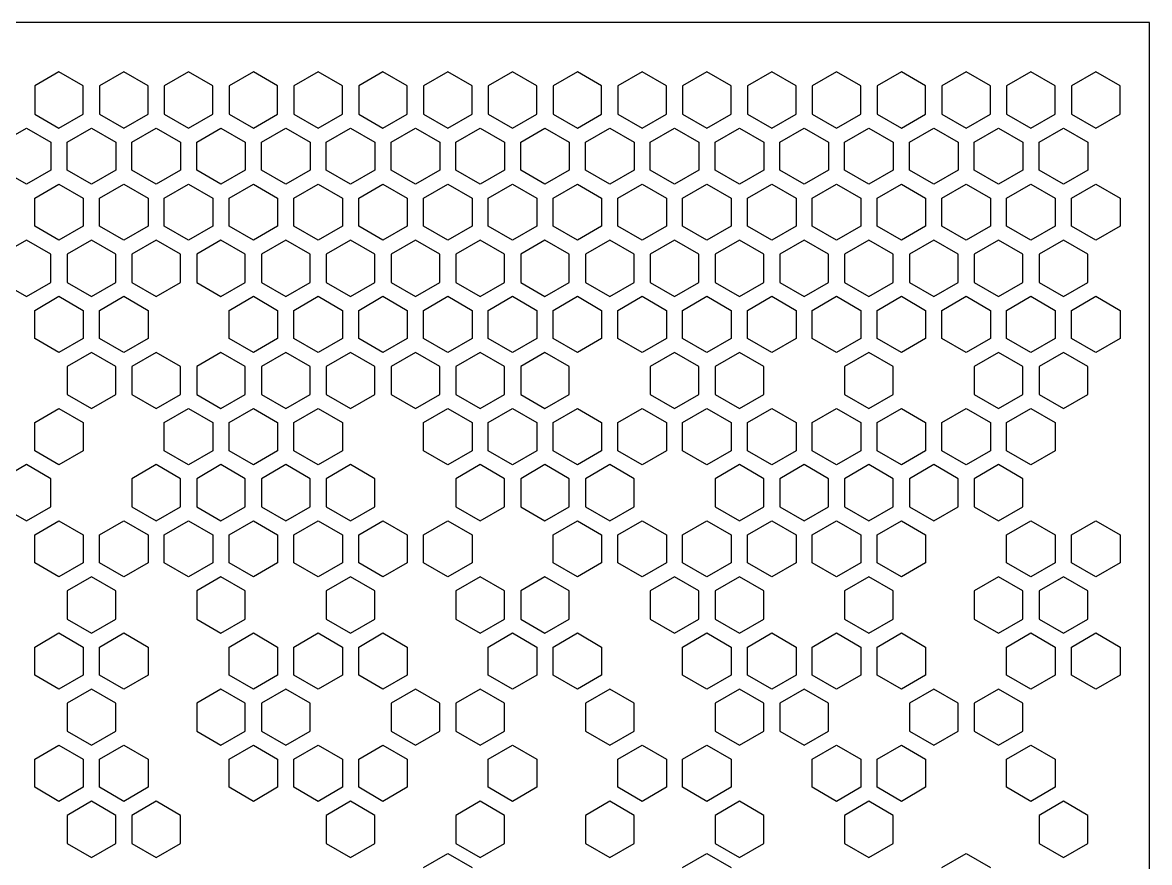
# Model space of a CAD drawing. Header units: millimetres. Extents: x 9733 to 10566, y 2888 to 3129.
# Drawn here: x 10372.2 to 10566.3, y 2984.3 to 3129 of the extents above; entities that cross this region are included whole.
import ezdxf

# ---------------------------------------------------------------- set-up
doc = ezdxf.new("R2010")
doc.units = ezdxf.units.MM
doc.layers.get('0').update_dxf_attribs({"color": 1, "true_color": 0xff0000})

msp = doc.modelspace()

# ---------------------------------------------------------------- linework, layer by layer
for p, q in [((10566.35, 3129.04), (9733.25, 3129.04)), ((10566.35, 2888.14), (10566.35, 3129.04)), ((10378.44, 3120.53), (10374.25, 3118.11)), ((10382.63, 3118.11), (10378.44, 3120.53)), ((10389.6, 3120.53), (10385.42, 3118.11)), ((10393.79, 3118.11), (10389.6, 3120.53)), ((10400.77, 3120.53), (10396.58, 3118.11)), ((10404.96, 3118.11), (10400.77, 3120.53)), ((10411.94, 3120.53), (10407.75, 3118.11)), ((10416.12, 3118.11), (10411.94, 3120.53)), ((10423.1, 3120.53), (10418.91, 3118.11)), ((10427.29, 3118.11), (10423.1, 3120.53)), ((10434.27, 3120.53), (10430.08, 3118.11)), ((10438.46, 3118.11), (10434.27, 3120.53)), ((10445.43, 3120.53), (10441.25, 3118.11)), ((10449.62, 3118.11), (10445.43, 3120.53)), ((10456.6, 3120.53), (10452.41, 3118.11)), ((10460.79, 3118.11), (10456.6, 3120.53)), ((10467.77, 3120.53), (10463.58, 3118.11)), ((10471.95, 3118.11), (10467.77, 3120.53)), ((10478.93, 3120.53), (10474.74, 3118.11)), ((10483.12, 3118.11), (10478.93, 3120.53)), ((10490.1, 3120.53), (10485.91, 3118.11)), ((10494.29, 3118.11), (10490.1, 3120.53)), ((10501.26, 3120.53), (10497.08, 3118.11)), ((10505.45, 3118.11), (10501.26, 3120.53)), ((10512.43, 3120.53), (10508.24, 3118.11)), ((10516.62, 3118.11), (10512.43, 3120.53)), ((10523.6, 3120.53), (10519.41, 3118.11)), ((10527.78, 3118.11), (10523.6, 3120.53)), ((10534.76, 3120.53), (10530.57, 3118.11)), ((10538.95, 3118.11), (10534.76, 3120.53)), ((10545.93, 3120.53), (10541.74, 3118.11)), ((10550.12, 3118.11), (10545.93, 3120.53)), ((10557.09, 3120.53), (10552.91, 3118.11)), ((10561.28, 3118.11), (10557.09, 3120.53)), ((10374.25, 3118.11), (10374.25, 3113.27)), ((10382.63, 3113.27), (10382.63, 3118.11)), ((10385.42, 3118.11), (10385.42, 3113.27)), ((10393.79, 3113.27), (10393.79, 3118.11)), ((10396.58, 3118.11), (10396.58, 3113.27)), ((10404.96, 3113.27), (10404.96, 3118.11)), ((10407.75, 3118.11), (10407.75, 3113.27)), ((10416.12, 3113.27), (10416.12, 3118.11)), ((10418.91, 3118.11), (10418.91, 3113.27)), ((10427.29, 3113.27), (10427.29, 3118.11)), ((10430.08, 3118.11), (10430.08, 3113.27)), ((10438.46, 3113.27), (10438.46, 3118.11)), ((10441.25, 3118.11), (10441.25, 3113.27)), ((10449.62, 3113.27), (10449.62, 3118.11)), ((10452.41, 3118.11), (10452.41, 3113.27)), ((10460.79, 3113.27), (10460.79, 3118.11)), ((10463.58, 3118.11), (10463.58, 3113.27)), ((10471.95, 3113.27), (10471.95, 3118.11)), ((10474.74, 3118.11), (10474.74, 3113.27)), ((10483.12, 3113.27), (10483.12, 3118.11)), ((10485.91, 3118.11), (10485.91, 3113.27)), ((10494.29, 3113.27), (10494.29, 3118.11)), ((10497.08, 3118.11), (10497.08, 3113.27)), ((10505.45, 3113.27), (10505.45, 3118.11)), ((10508.24, 3118.11), (10508.24, 3113.27)), ((10516.62, 3113.27), (10516.62, 3118.11)), ((10519.41, 3118.11), (10519.41, 3113.27)), ((10527.78, 3113.27), (10527.78, 3118.11)), ((10530.57, 3118.11), (10530.57, 3113.27)), ((10538.95, 3113.27), (10538.95, 3118.11)), ((10541.74, 3118.11), (10541.74, 3113.27)), ((10550.12, 3113.27), (10550.12, 3118.11)), ((10552.91, 3118.11), (10552.91, 3113.27)), ((10561.28, 3113.27), (10561.28, 3118.11)), ((10374.25, 3113.27), (10378.44, 3110.85)), ((10378.44, 3110.85), (10382.63, 3113.27)), ((10385.42, 3113.27), (10389.6, 3110.85)), ((10389.6, 3110.85), (10393.79, 3113.27)), ((10396.58, 3113.27), (10400.77, 3110.85)), ((10400.77, 3110.85), (10404.96, 3113.27)), ((10407.75, 3113.27), (10411.94, 3110.85)), ((10411.94, 3110.85), (10416.12, 3113.27)), ((10418.91, 3113.27), (10423.1, 3110.85)), ((10423.1, 3110.85), (10427.29, 3113.27)), ((10430.08, 3113.27), (10434.27, 3110.85)), ((10434.27, 3110.85), (10438.46, 3113.27)), ((10441.25, 3113.27), (10445.43, 3110.85)), ((10445.43, 3110.85), (10449.62, 3113.27)), ((10452.41, 3113.27), (10456.6, 3110.85)), ((10456.6, 3110.85), (10460.79, 3113.27)), ((10463.58, 3113.27), (10467.77, 3110.85)), ((10467.77, 3110.85), (10471.95, 3113.27)), ((10474.74, 3113.27), (10478.93, 3110.85)), ((10478.93, 3110.85), (10483.12, 3113.27)), ((10485.91, 3113.27), (10490.1, 3110.85)), ((10490.1, 3110.85), (10494.29, 3113.27)), ((10497.08, 3113.27), (10501.26, 3110.85)), ((10501.26, 3110.85), (10505.45, 3113.27)), ((10508.24, 3113.27), (10512.43, 3110.85)), ((10512.43, 3110.85), (10516.62, 3113.27)), ((10519.41, 3113.27), (10523.6, 3110.85)), ((10523.6, 3110.85), (10527.78, 3113.27)), ((10530.57, 3113.27), (10534.76, 3110.85)), ((10534.76, 3110.85), (10538.95, 3113.27)), ((10541.74, 3113.27), (10545.93, 3110.85)), ((10545.93, 3110.85), (10550.12, 3113.27)), ((10552.91, 3113.27), (10557.09, 3110.85)), ((10557.09, 3110.85), (10561.28, 3113.27)), ((10368.67, 3108.44), (10372.86, 3110.86)), ((10372.86, 3110.86), (10377.04, 3108.44)), ((10379.83, 3108.44), (10384.02, 3110.86)), ((10384.02, 3110.86), (10388.21, 3108.44)), ((10391, 3108.44), (10395.19, 3110.86)), ((10395.19, 3110.86), (10399.38, 3108.44)), ((10402.17, 3108.44), (10406.35, 3110.86)), ((10406.35, 3110.86), (10410.54, 3108.44)), ((10413.33, 3108.44), (10417.52, 3110.86)), ((10417.52, 3110.86), (10421.71, 3108.44)), ((10424.5, 3108.44), (10428.69, 3110.86)), ((10428.69, 3110.86), (10432.87, 3108.44)), ((10435.66, 3108.44), (10439.85, 3110.86)), ((10439.85, 3110.86), (10444.04, 3108.44)), ((10446.83, 3108.44), (10451.02, 3110.86)), ((10451.02, 3110.86), (10455.21, 3108.44)), ((10458, 3108.44), (10462.18, 3110.86)), ((10462.18, 3110.86), (10466.37, 3108.44)), ((10469.16, 3108.44), (10473.35, 3110.86)), ((10473.35, 3110.86), (10477.54, 3108.44)), ((10480.33, 3108.44), (10484.51, 3110.86)), ((10484.51, 3110.86), (10488.7, 3108.44)), ((10491.49, 3108.44), (10495.68, 3110.86)), ((10495.68, 3110.86), (10499.87, 3108.44)), ((10502.66, 3108.44), (10506.85, 3110.86)), ((10506.85, 3110.86), (10511.03, 3108.44)), ((10513.82, 3108.44), (10518.01, 3110.86)), ((10518.01, 3110.86), (10522.2, 3108.44)), ((10524.99, 3108.44), (10529.18, 3110.86)), ((10529.18, 3110.86), (10533.37, 3108.44)), ((10536.16, 3108.44), (10540.34, 3110.86)), ((10540.34, 3110.86), (10544.53, 3108.44)), ((10547.32, 3108.44), (10551.51, 3110.86)), ((10551.51, 3110.86), (10555.7, 3108.44)), ((10377.04, 3108.44), (10377.04, 3103.6)), ((10379.83, 3103.6), (10379.83, 3108.44)), ((10388.21, 3108.44), (10388.21, 3103.6)), ((10391, 3103.6), (10391, 3108.44)), ((10399.38, 3108.44), (10399.38, 3103.6)), ((10402.17, 3103.6), (10402.17, 3108.44)), ((10410.54, 3108.44), (10410.54, 3103.6)), ((10413.33, 3103.6), (10413.33, 3108.44)), ((10421.71, 3108.44), (10421.71, 3103.6)), ((10424.5, 3103.6), (10424.5, 3108.44)), ((10432.87, 3108.44), (10432.87, 3103.6)), ((10435.66, 3103.6), (10435.66, 3108.44)), ((10444.04, 3108.44), (10444.04, 3103.6)), ((10446.83, 3103.6), (10446.83, 3108.44)), ((10455.21, 3108.44), (10455.21, 3103.6)), ((10458, 3103.6), (10458, 3108.44)), ((10466.37, 3108.44), (10466.37, 3103.6)), ((10469.16, 3103.6), (10469.16, 3108.44)), ((10477.54, 3108.44), (10477.54, 3103.6)), ((10480.33, 3103.6), (10480.33, 3108.44)), ((10488.7, 3108.44), (10488.7, 3103.6)), ((10491.49, 3103.6), (10491.49, 3108.44)), ((10499.87, 3108.44), (10499.87, 3103.6)), ((10502.66, 3103.6), (10502.66, 3108.44)), ((10511.03, 3108.44), (10511.03, 3103.6)), ((10513.82, 3103.6), (10513.82, 3108.44)), ((10522.2, 3108.44), (10522.2, 3103.6)), ((10524.99, 3103.6), (10524.99, 3108.44)), ((10533.37, 3108.44), (10533.37, 3103.6)), ((10536.16, 3103.6), (10536.16, 3108.44)), ((10544.53, 3108.44), (10544.53, 3103.6)), ((10547.32, 3103.6), (10547.32, 3108.44)), ((10555.7, 3108.44), (10555.7, 3103.6)), ((10372.86, 3101.18), (10368.67, 3103.6)), ((10377.04, 3103.6), (10372.86, 3101.18)), ((10384.02, 3101.18), (10379.83, 3103.6)), ((10388.21, 3103.6), (10384.02, 3101.18)), ((10395.19, 3101.18), (10391, 3103.6)), ((10399.38, 3103.6), (10395.19, 3101.18)), ((10406.35, 3101.18), (10402.17, 3103.6)), ((10410.54, 3103.6), (10406.35, 3101.18)), ((10417.52, 3101.18), (10413.33, 3103.6)), ((10421.71, 3103.6), (10417.52, 3101.18)), ((10428.69, 3101.18), (10424.5, 3103.6)), ((10432.87, 3103.6), (10428.69, 3101.18)), ((10439.85, 3101.18), (10435.66, 3103.6)), ((10444.04, 3103.6), (10439.85, 3101.18)), ((10451.02, 3101.18), (10446.83, 3103.6)), ((10455.21, 3103.6), (10451.02, 3101.18)), ((10462.18, 3101.18), (10458, 3103.6)), ((10466.37, 3103.6), (10462.18, 3101.18)), ((10473.35, 3101.18), (10469.16, 3103.6)), ((10477.54, 3103.6), (10473.35, 3101.18)), ((10484.51, 3101.18), (10480.33, 3103.6)), ((10488.7, 3103.6), (10484.51, 3101.18)), ((10495.68, 3101.18), (10491.49, 3103.6)), ((10499.87, 3103.6), (10495.68, 3101.18)), ((10506.85, 3101.18), (10502.66, 3103.6)), ((10511.03, 3103.6), (10506.85, 3101.18)), ((10518.01, 3101.18), (10513.82, 3103.6)), ((10522.2, 3103.6), (10518.01, 3101.18)), ((10529.18, 3101.18), (10524.99, 3103.6)), ((10533.37, 3103.6), (10529.18, 3101.18)), ((10540.34, 3101.18), (10536.16, 3103.6)), ((10544.53, 3103.6), (10540.34, 3101.18)), ((10551.51, 3101.18), (10547.32, 3103.6)), ((10555.7, 3103.6), (10551.51, 3101.18)), ((10374.25, 3098.77), (10378.44, 3101.19)), ((10378.44, 3101.19), (10382.63, 3098.77)), ((10385.42, 3098.77), (10389.6, 3101.19)), ((10389.6, 3101.19), (10393.79, 3098.77)), ((10396.58, 3098.77), (10400.77, 3101.19)), ((10400.77, 3101.19), (10404.96, 3098.77)), ((10407.75, 3098.77), (10411.94, 3101.19)), ((10411.94, 3101.19), (10416.12, 3098.77)), ((10418.91, 3098.77), (10423.1, 3101.19)), ((10423.1, 3101.19), (10427.29, 3098.77)), ((10430.08, 3098.77), (10434.27, 3101.19)), ((10434.27, 3101.19), (10438.46, 3098.77)), ((10441.25, 3098.77), (10445.43, 3101.19)), ((10445.43, 3101.19), (10449.62, 3098.77)), ((10452.41, 3098.77), (10456.6, 3101.19)), ((10456.6, 3101.19), (10460.79, 3098.77)), ((10463.58, 3098.77), (10467.77, 3101.19)), ((10467.77, 3101.19), (10471.95, 3098.77)), ((10474.74, 3098.77), (10478.93, 3101.19)), ((10478.93, 3101.19), (10483.12, 3098.77)), ((10485.91, 3098.77), (10490.1, 3101.19)), ((10490.1, 3101.19), (10494.29, 3098.77)), ((10497.08, 3098.77), (10501.26, 3101.19)), ((10501.26, 3101.19), (10505.45, 3098.77)), ((10508.24, 3098.77), (10512.43, 3101.19)), ((10512.43, 3101.19), (10516.62, 3098.77)), ((10519.41, 3098.77), (10523.6, 3101.19)), ((10523.6, 3101.19), (10527.78, 3098.77)), ((10530.57, 3098.77), (10534.76, 3101.19)), ((10534.76, 3101.19), (10538.95, 3098.77)), ((10541.74, 3098.77), (10545.93, 3101.19)), ((10545.93, 3101.19), (10550.12, 3098.77)), ((10552.91, 3098.77), (10557.09, 3101.19)), ((10557.09, 3101.19), (10561.28, 3098.77)), ((10374.25, 3093.93), (10374.25, 3098.77)), ((10382.63, 3098.77), (10382.63, 3093.93)), ((10385.42, 3093.93), (10385.42, 3098.77)), ((10393.79, 3098.77), (10393.79, 3093.93)), ((10396.58, 3093.93), (10396.58, 3098.77)), ((10404.96, 3098.77), (10404.96, 3093.93)), ((10407.75, 3093.93), (10407.75, 3098.77)), ((10416.12, 3098.77), (10416.12, 3093.93)), ((10418.91, 3093.93), (10418.91, 3098.77)), ((10427.29, 3098.77), (10427.29, 3093.93)), ((10430.08, 3093.93), (10430.08, 3098.77)), ((10438.46, 3098.77), (10438.46, 3093.93)), ((10441.25, 3093.93), (10441.25, 3098.77)), ((10449.62, 3098.77), (10449.62, 3093.93)), ((10452.41, 3093.93), (10452.41, 3098.77)), ((10460.79, 3098.77), (10460.79, 3093.93)), ((10463.58, 3093.93), (10463.58, 3098.77)), ((10471.95, 3098.77), (10471.95, 3093.93)), ((10474.74, 3093.93), (10474.74, 3098.77)), ((10483.12, 3098.77), (10483.12, 3093.93)), ((10485.91, 3093.93), (10485.91, 3098.77)), ((10494.29, 3098.77), (10494.29, 3093.93)), ((10497.08, 3093.93), (10497.08, 3098.77)), ((10505.45, 3098.77), (10505.45, 3093.93)), ((10508.24, 3093.93), (10508.24, 3098.77)), ((10516.62, 3098.77), (10516.62, 3093.93)), ((10519.41, 3093.93), (10519.41, 3098.77)), ((10527.78, 3098.77), (10527.78, 3093.93)), ((10530.57, 3093.93), (10530.57, 3098.77)), ((10538.95, 3098.77), (10538.95, 3093.93)), ((10541.74, 3093.93), (10541.74, 3098.77)), ((10550.12, 3098.77), (10550.12, 3093.93)), ((10552.91, 3093.93), (10552.91, 3098.77)), ((10561.28, 3098.77), (10561.28, 3093.93)), ((10378.44, 3091.51), (10374.25, 3093.93)), ((10382.63, 3093.93), (10378.44, 3091.51)), ((10389.6, 3091.51), (10385.42, 3093.93)), ((10393.79, 3093.93), (10389.6, 3091.51)), ((10400.77, 3091.51), (10396.58, 3093.93)), ((10404.96, 3093.93), (10400.77, 3091.51)), ((10411.94, 3091.51), (10407.75, 3093.93)), ((10416.12, 3093.93), (10411.94, 3091.51)), ((10423.1, 3091.51), (10418.91, 3093.93)), ((10427.29, 3093.93), (10423.1, 3091.51)), ((10434.27, 3091.51), (10430.08, 3093.93)), ((10438.46, 3093.93), (10434.27, 3091.51)), ((10445.43, 3091.51), (10441.25, 3093.93)), ((10449.62, 3093.93), (10445.43, 3091.51)), ((10456.6, 3091.51), (10452.41, 3093.93)), ((10460.79, 3093.93), (10456.6, 3091.51)), ((10467.77, 3091.51), (10463.58, 3093.93)), ((10471.95, 3093.93), (10467.77, 3091.51)), ((10478.93, 3091.51), (10474.74, 3093.93)), ((10483.12, 3093.93), (10478.93, 3091.51)), ((10490.1, 3091.51), (10485.91, 3093.93)), ((10494.29, 3093.93), (10490.1, 3091.51)), ((10501.26, 3091.51), (10497.08, 3093.93)), ((10505.45, 3093.93), (10501.26, 3091.51)), ((10512.43, 3091.51), (10508.24, 3093.93)), ((10516.62, 3093.93), (10512.43, 3091.51)), ((10523.6, 3091.51), (10519.41, 3093.93)), ((10527.78, 3093.93), (10523.6, 3091.51)), ((10534.76, 3091.51), (10530.57, 3093.93)), ((10538.95, 3093.93), (10534.76, 3091.51)), ((10545.93, 3091.51), (10541.74, 3093.93)), ((10550.12, 3093.93), (10545.93, 3091.51)), ((10557.09, 3091.51), (10552.91, 3093.93)), ((10561.28, 3093.93), (10557.09, 3091.51)), ((10372.86, 3091.52), (10368.67, 3089.1)), ((10377.04, 3089.1), (10372.86, 3091.52)), ((10384.02, 3091.52), (10379.83, 3089.1)), ((10388.21, 3089.1), (10384.02, 3091.52)), ((10395.19, 3091.52), (10391, 3089.1)), ((10399.38, 3089.1), (10395.19, 3091.52)), ((10406.35, 3091.52), (10402.17, 3089.1)), ((10410.54, 3089.1), (10406.35, 3091.52)), ((10417.52, 3091.52), (10413.33, 3089.1)), ((10421.71, 3089.1), (10417.52, 3091.52)), ((10428.69, 3091.52), (10424.5, 3089.1)), ((10432.87, 3089.1), (10428.69, 3091.52)), ((10439.85, 3091.52), (10435.66, 3089.1)), ((10444.04, 3089.1), (10439.85, 3091.52)), ((10451.02, 3091.52), (10446.83, 3089.1)), ((10455.21, 3089.1), (10451.02, 3091.52)), ((10462.18, 3091.52), (10458, 3089.1)), ((10466.37, 3089.1), (10462.18, 3091.52)), ((10473.35, 3091.52), (10469.16, 3089.1)), ((10477.54, 3089.1), (10473.35, 3091.52)), ((10484.51, 3091.52), (10480.33, 3089.1)), ((10488.7, 3089.1), (10484.51, 3091.52)), ((10495.68, 3091.52), (10491.49, 3089.1)), ((10499.87, 3089.1), (10495.68, 3091.52)), ((10506.85, 3091.52), (10502.66, 3089.1)), ((10511.03, 3089.1), (10506.85, 3091.52)), ((10518.01, 3091.52), (10513.82, 3089.1)), ((10522.2, 3089.1), (10518.01, 3091.52)), ((10529.18, 3091.52), (10524.99, 3089.1)), ((10533.37, 3089.1), (10529.18, 3091.52)), ((10540.34, 3091.52), (10536.16, 3089.1)), ((10544.53, 3089.1), (10540.34, 3091.52)), ((10551.51, 3091.52), (10547.32, 3089.1)), ((10555.7, 3089.1), (10551.51, 3091.52)), ((10377.04, 3084.26), (10377.04, 3089.1)), ((10379.83, 3089.1), (10379.83, 3084.26)), ((10388.21, 3084.26), (10388.21, 3089.1)), ((10391, 3089.1), (10391, 3084.26)), ((10399.38, 3084.26), (10399.38, 3089.1)), ((10402.17, 3089.1), (10402.17, 3084.26)), ((10410.54, 3084.26), (10410.54, 3089.1)), ((10413.33, 3089.1), (10413.33, 3084.26)), ((10421.71, 3084.26), (10421.71, 3089.1)), ((10424.5, 3089.1), (10424.5, 3084.26)), ((10432.87, 3084.26), (10432.87, 3089.1)), ((10435.66, 3089.1), (10435.66, 3084.26)), ((10444.04, 3084.26), (10444.04, 3089.1)), ((10446.83, 3089.1), (10446.83, 3084.26)), ((10455.21, 3084.26), (10455.21, 3089.1)), ((10458, 3089.1), (10458, 3084.26)), ((10466.37, 3084.26), (10466.37, 3089.1)), ((10469.16, 3089.1), (10469.16, 3084.26)), ((10477.54, 3084.26), (10477.54, 3089.1)), ((10480.33, 3089.1), (10480.33, 3084.26)), ((10488.7, 3084.26), (10488.7, 3089.1)), ((10491.49, 3089.1), (10491.49, 3084.26)), ((10499.87, 3084.26), (10499.87, 3089.1)), ((10502.66, 3089.1), (10502.66, 3084.26)), ((10511.03, 3084.26), (10511.03, 3089.1)), ((10513.82, 3089.1), (10513.82, 3084.26)), ((10522.2, 3084.26), (10522.2, 3089.1)), ((10524.99, 3089.1), (10524.99, 3084.26)), ((10533.37, 3084.26), (10533.37, 3089.1)), ((10536.16, 3089.1), (10536.16, 3084.26)), ((10544.53, 3084.26), (10544.53, 3089.1)), ((10547.32, 3089.1), (10547.32, 3084.26)), ((10555.7, 3084.26), (10555.7, 3089.1)), ((10368.67, 3084.26), (10372.86, 3081.84)), ((10372.86, 3081.84), (10377.04, 3084.26)), ((10379.83, 3084.26), (10384.02, 3081.84)), ((10384.02, 3081.84), (10388.21, 3084.26)), ((10391, 3084.26), (10395.19, 3081.84)), ((10395.19, 3081.84), (10399.38, 3084.26)), ((10402.17, 3084.26), (10406.35, 3081.84)), ((10406.35, 3081.84), (10410.54, 3084.26)), ((10413.33, 3084.26), (10417.52, 3081.84)), ((10417.52, 3081.84), (10421.71, 3084.26)), ((10424.5, 3084.26), (10428.69, 3081.84)), ((10428.69, 3081.84), (10432.87, 3084.26)), ((10435.66, 3084.26), (10439.85, 3081.84)), ((10439.85, 3081.84), (10444.04, 3084.26)), ((10446.83, 3084.26), (10451.02, 3081.84)), ((10451.02, 3081.84), (10455.21, 3084.26)), ((10458, 3084.26), (10462.18, 3081.84)), ((10462.18, 3081.84), (10466.37, 3084.26)), ((10469.16, 3084.26), (10473.35, 3081.84)), ((10473.35, 3081.84), (10477.54, 3084.26)), ((10480.33, 3084.26), (10484.51, 3081.84)), ((10484.51, 3081.84), (10488.7, 3084.26)), ((10491.49, 3084.26), (10495.68, 3081.84)), ((10495.68, 3081.84), (10499.87, 3084.26)), ((10502.66, 3084.26), (10506.85, 3081.84)), ((10506.85, 3081.84), (10511.03, 3084.26)), ((10513.82, 3084.26), (10518.01, 3081.84)), ((10518.01, 3081.84), (10522.2, 3084.26)), ((10524.99, 3084.26), (10529.18, 3081.84)), ((10529.18, 3081.84), (10533.37, 3084.26)), ((10536.16, 3084.26), (10540.34, 3081.84)), ((10540.34, 3081.84), (10544.53, 3084.26)), ((10547.32, 3084.26), (10551.51, 3081.84)), ((10551.51, 3081.84), (10555.7, 3084.26)), ((10374.25, 3079.43), (10378.44, 3081.85)), ((10378.44, 3081.85), (10382.63, 3079.43)), ((10385.42, 3079.43), (10389.6, 3081.85)), ((10389.6, 3081.85), (10393.79, 3079.43)), ((10407.75, 3079.43), (10411.94, 3081.85)), ((10411.94, 3081.85), (10416.12, 3079.43)), ((10418.91, 3079.43), (10423.1, 3081.85)), ((10423.1, 3081.85), (10427.29, 3079.43)), ((10430.08, 3079.43), (10434.27, 3081.85)), ((10434.27, 3081.85), (10438.46, 3079.43)), ((10441.25, 3079.43), (10445.43, 3081.85)), ((10445.43, 3081.85), (10449.62, 3079.43)), ((10452.41, 3079.43), (10456.6, 3081.85)), ((10456.6, 3081.85), (10460.79, 3079.43)), ((10463.58, 3079.43), (10467.77, 3081.85)), ((10467.77, 3081.85), (10471.95, 3079.43)), ((10474.74, 3079.43), (10478.93, 3081.85)), ((10478.93, 3081.85), (10483.12, 3079.43)), ((10485.91, 3079.43), (10490.1, 3081.85)), ((10490.1, 3081.85), (10494.29, 3079.43)), ((10497.08, 3079.43), (10501.26, 3081.85)), ((10501.26, 3081.85), (10505.45, 3079.43)), ((10508.24, 3079.43), (10512.43, 3081.85)), ((10512.43, 3081.85), (10516.62, 3079.43)), ((10519.41, 3079.43), (10523.6, 3081.85)), ((10523.6, 3081.85), (10527.78, 3079.43)), ((10530.57, 3079.43), (10534.76, 3081.85)), ((10534.76, 3081.85), (10538.95, 3079.43)), ((10541.74, 3079.43), (10545.93, 3081.85)), ((10545.93, 3081.85), (10550.12, 3079.43)), ((10552.91, 3079.43), (10557.09, 3081.85)), ((10557.09, 3081.85), (10561.28, 3079.43)), ((10374.25, 3074.59), (10374.25, 3079.43)), ((10382.63, 3079.43), (10382.63, 3074.59)), ((10385.42, 3074.59), (10385.42, 3079.43)), ((10393.79, 3079.43), (10393.79, 3074.59)), ((10407.75, 3074.59), (10407.75, 3079.43)), ((10416.12, 3079.43), (10416.12, 3074.59)), ((10418.91, 3074.59), (10418.91, 3079.43)), ((10427.29, 3079.43), (10427.29, 3074.59)), ((10430.08, 3074.59), (10430.08, 3079.43)), ((10438.46, 3079.43), (10438.46, 3074.59)), ((10441.25, 3074.59), (10441.25, 3079.43)), ((10449.62, 3079.43), (10449.62, 3074.59)), ((10452.41, 3074.59), (10452.41, 3079.43)), ((10460.79, 3079.43), (10460.79, 3074.59)), ((10463.58, 3074.59), (10463.58, 3079.43)), ((10471.95, 3079.43), (10471.95, 3074.59)), ((10474.74, 3074.59), (10474.74, 3079.43)), ((10483.12, 3079.43), (10483.12, 3074.59)), ((10485.91, 3074.59), (10485.91, 3079.43)), ((10494.29, 3079.43), (10494.29, 3074.59)), ((10497.08, 3074.59), (10497.08, 3079.43)), ((10505.45, 3079.43), (10505.45, 3074.59)), ((10508.24, 3074.59), (10508.24, 3079.43)), ((10516.62, 3079.43), (10516.62, 3074.59)), ((10519.41, 3074.59), (10519.41, 3079.43)), ((10527.78, 3079.43), (10527.78, 3074.59)), ((10530.57, 3074.59), (10530.57, 3079.43)), ((10538.95, 3079.43), (10538.95, 3074.59)), ((10541.74, 3074.59), (10541.74, 3079.43)), ((10550.12, 3079.43), (10550.12, 3074.59)), ((10552.91, 3074.59), (10552.91, 3079.43)), ((10561.28, 3079.43), (10561.28, 3074.59)), ((10378.44, 3072.17), (10374.25, 3074.59)), ((10382.63, 3074.59), (10378.44, 3072.17)), ((10389.6, 3072.17), (10385.42, 3074.59)), ((10393.79, 3074.59), (10389.6, 3072.17)), ((10411.94, 3072.17), (10407.75, 3074.59)), ((10416.12, 3074.59), (10411.94, 3072.17)), ((10423.1, 3072.17), (10418.91, 3074.59)), ((10427.29, 3074.59), (10423.1, 3072.17)), ((10434.27, 3072.17), (10430.08, 3074.59)), ((10438.46, 3074.59), (10434.27, 3072.17)), ((10445.43, 3072.17), (10441.25, 3074.59)), ((10449.62, 3074.59), (10445.43, 3072.17)), ((10456.6, 3072.17), (10452.41, 3074.59)), ((10460.79, 3074.59), (10456.6, 3072.17)), ((10467.77, 3072.17), (10463.58, 3074.59)), ((10471.95, 3074.59), (10467.77, 3072.17)), ((10478.93, 3072.17), (10474.74, 3074.59)), ((10483.12, 3074.59), (10478.93, 3072.17)), ((10490.1, 3072.17), (10485.91, 3074.59)), ((10494.29, 3074.59), (10490.1, 3072.17)), ((10501.26, 3072.17), (10497.08, 3074.59)), ((10505.45, 3074.59), (10501.26, 3072.17)), ((10512.43, 3072.17), (10508.24, 3074.59)), ((10516.62, 3074.59), (10512.43, 3072.17)), ((10523.6, 3072.17), (10519.41, 3074.59)), ((10527.78, 3074.59), (10523.6, 3072.17)), ((10534.76, 3072.17), (10530.57, 3074.59)), ((10538.95, 3074.59), (10534.76, 3072.17)), ((10545.93, 3072.17), (10541.74, 3074.59)), ((10550.12, 3074.59), (10545.93, 3072.17)), ((10557.09, 3072.17), (10552.91, 3074.59)), ((10561.28, 3074.59), (10557.09, 3072.17)), ((10384.02, 3072.18), (10379.83, 3069.76)), ((10388.21, 3069.76), (10384.02, 3072.18)), ((10395.19, 3072.18), (10391, 3069.76)), ((10399.38, 3069.76), (10395.19, 3072.18)), ((10406.35, 3072.18), (10402.17, 3069.76)), ((10410.54, 3069.76), (10406.35, 3072.18)), ((10417.52, 3072.18), (10413.33, 3069.76)), ((10421.71, 3069.76), (10417.52, 3072.18)), ((10428.69, 3072.18), (10424.5, 3069.76)), ((10432.87, 3069.76), (10428.69, 3072.18)), ((10439.85, 3072.18), (10435.66, 3069.76)), ((10444.04, 3069.76), (10439.85, 3072.18)), ((10451.02, 3072.18), (10446.83, 3069.76)), ((10455.21, 3069.76), (10451.02, 3072.18)), ((10462.18, 3072.18), (10458, 3069.76)), ((10466.37, 3069.76), (10462.18, 3072.18)), ((10484.51, 3072.18), (10480.33, 3069.76)), ((10488.7, 3069.76), (10484.51, 3072.18)), ((10495.68, 3072.18), (10491.49, 3069.76)), ((10499.87, 3069.76), (10495.68, 3072.18)), ((10518.01, 3072.18), (10513.82, 3069.76)), ((10522.2, 3069.76), (10518.01, 3072.18)), ((10540.34, 3072.18), (10536.16, 3069.76)), ((10544.53, 3069.76), (10540.34, 3072.18)), ((10551.51, 3072.18), (10547.32, 3069.76)), ((10555.7, 3069.76), (10551.51, 3072.18)), ((10379.83, 3069.76), (10379.83, 3064.92)), ((10388.21, 3064.92), (10388.21, 3069.76)), ((10391, 3069.76), (10391, 3064.92)), ((10399.38, 3064.92), (10399.38, 3069.76)), ((10402.17, 3069.76), (10402.17, 3064.92)), ((10410.54, 3064.92), (10410.54, 3069.76)), ((10413.33, 3069.76), (10413.33, 3064.92)), ((10421.71, 3064.92), (10421.71, 3069.76)), ((10424.5, 3069.76), (10424.5, 3064.92)), ((10432.87, 3064.92), (10432.87, 3069.76)), ((10435.66, 3069.76), (10435.66, 3064.92)), ((10444.04, 3064.92), (10444.04, 3069.76)), ((10446.83, 3069.76), (10446.83, 3064.92)), ((10455.21, 3064.92), (10455.21, 3069.76)), ((10458, 3069.76), (10458, 3064.92)), ((10466.37, 3064.92), (10466.37, 3069.76)), ((10480.33, 3069.76), (10480.33, 3064.92)), ((10488.7, 3064.92), (10488.7, 3069.76)), ((10491.49, 3069.76), (10491.49, 3064.92)), ((10499.87, 3064.92), (10499.87, 3069.76)), ((10513.82, 3069.76), (10513.82, 3064.92)), ((10522.2, 3064.92), (10522.2, 3069.76)), ((10536.16, 3069.76), (10536.16, 3064.92)), ((10544.53, 3064.92), (10544.53, 3069.76)), ((10547.32, 3069.76), (10547.32, 3064.92)), ((10555.7, 3064.92), (10555.7, 3069.76)), ((10379.83, 3064.92), (10384.02, 3062.5)), ((10384.02, 3062.5), (10388.21, 3064.92)), ((10391, 3064.92), (10395.19, 3062.5)), ((10395.19, 3062.5), (10399.38, 3064.92)), ((10402.17, 3064.92), (10406.35, 3062.5)), ((10406.35, 3062.5), (10410.54, 3064.92)), ((10413.33, 3064.92), (10417.52, 3062.5)), ((10417.52, 3062.5), (10421.71, 3064.92)), ((10424.5, 3064.92), (10428.69, 3062.5)), ((10428.69, 3062.5), (10432.87, 3064.92)), ((10435.66, 3064.92), (10439.85, 3062.5)), ((10439.85, 3062.5), (10444.04, 3064.92)), ((10446.83, 3064.92), (10451.02, 3062.5)), ((10451.02, 3062.5), (10455.21, 3064.92)), ((10458, 3064.92), (10462.18, 3062.5)), ((10462.18, 3062.5), (10466.37, 3064.92)), ((10480.33, 3064.92), (10484.51, 3062.5)), ((10484.51, 3062.5), (10488.7, 3064.92)), ((10491.49, 3064.92), (10495.68, 3062.5)), ((10495.68, 3062.5), (10499.87, 3064.92)), ((10513.82, 3064.92), (10518.01, 3062.5)), ((10518.01, 3062.5), (10522.2, 3064.92)), ((10536.16, 3064.92), (10540.34, 3062.5)), ((10540.34, 3062.5), (10544.53, 3064.92)), ((10547.32, 3064.92), (10551.51, 3062.5)), ((10551.51, 3062.5), (10555.7, 3064.92)), ((10374.25, 3060.09), (10378.44, 3062.51)), ((10378.44, 3062.51), (10382.63, 3060.09)), ((10396.58, 3060.09), (10400.77, 3062.51)), ((10400.77, 3062.51), (10404.96, 3060.09)), ((10407.75, 3060.09), (10411.94, 3062.51)), ((10411.94, 3062.51), (10416.12, 3060.09)), ((10418.91, 3060.09), (10423.1, 3062.51)), ((10423.1, 3062.51), (10427.29, 3060.09)), ((10441.25, 3060.09), (10445.43, 3062.51)), ((10445.43, 3062.51), (10449.62, 3060.09)), ((10452.41, 3060.09), (10456.6, 3062.51)), ((10456.6, 3062.51), (10460.79, 3060.09)), ((10463.58, 3060.09), (10467.77, 3062.51)), ((10467.77, 3062.51), (10471.95, 3060.09)), ((10474.74, 3060.09), (10478.93, 3062.51)), ((10478.93, 3062.51), (10483.12, 3060.09)), ((10485.91, 3060.09), (10490.1, 3062.51)), ((10490.1, 3062.51), (10494.29, 3060.09)), ((10497.08, 3060.09), (10501.26, 3062.51)), ((10501.26, 3062.51), (10505.45, 3060.09)), ((10508.24, 3060.09), (10512.43, 3062.51)), ((10512.43, 3062.51), (10516.62, 3060.09)), ((10519.41, 3060.09), (10523.6, 3062.51)), ((10523.6, 3062.51), (10527.78, 3060.09)), ((10530.57, 3060.09), (10534.76, 3062.51)), ((10534.76, 3062.51), (10538.95, 3060.09)), ((10541.74, 3060.09), (10545.93, 3062.51)), ((10545.93, 3062.51), (10550.12, 3060.09)), ((10374.25, 3055.25), (10374.25, 3060.09)), ((10382.63, 3060.09), (10382.63, 3055.25)), ((10396.58, 3055.25), (10396.58, 3060.09)), ((10404.96, 3060.09), (10404.96, 3055.25)), ((10407.75, 3055.25), (10407.75, 3060.09)), ((10416.12, 3060.09), (10416.12, 3055.25)), ((10418.91, 3055.25), (10418.91, 3060.09)), ((10427.29, 3060.09), (10427.29, 3055.25)), ((10441.25, 3055.25), (10441.25, 3060.09)), ((10449.62, 3060.09), (10449.62, 3055.25)), ((10452.41, 3055.25), (10452.41, 3060.09)), ((10460.79, 3060.09), (10460.79, 3055.25)), ((10463.58, 3055.25), (10463.58, 3060.09)), ((10471.95, 3060.09), (10471.95, 3055.25)), ((10474.74, 3055.25), (10474.74, 3060.09)), ((10483.12, 3060.09), (10483.12, 3055.25)), ((10485.91, 3055.25), (10485.91, 3060.09)), ((10494.29, 3060.09), (10494.29, 3055.25)), ((10497.08, 3055.25), (10497.08, 3060.09)), ((10505.45, 3060.09), (10505.45, 3055.25)), ((10508.24, 3055.25), (10508.24, 3060.09)), ((10516.62, 3060.09), (10516.62, 3055.25)), ((10519.41, 3055.25), (10519.41, 3060.09)), ((10527.78, 3060.09), (10527.78, 3055.25)), ((10530.57, 3055.25), (10530.57, 3060.09)), ((10538.95, 3060.09), (10538.95, 3055.25)), ((10541.74, 3055.25), (10541.74, 3060.09)), ((10550.12, 3060.09), (10550.12, 3055.25)), ((10378.44, 3052.83), (10374.25, 3055.25)), ((10382.63, 3055.25), (10378.44, 3052.83)), ((10400.77, 3052.83), (10396.58, 3055.25)), ((10404.96, 3055.25), (10400.77, 3052.83)), ((10411.94, 3052.83), (10407.75, 3055.25)), ((10416.12, 3055.25), (10411.94, 3052.83)), ((10423.1, 3052.83), (10418.91, 3055.25)), ((10427.29, 3055.25), (10423.1, 3052.83)), ((10445.43, 3052.83), (10441.25, 3055.25)), ((10449.62, 3055.25), (10445.43, 3052.83)), ((10456.6, 3052.83), (10452.41, 3055.25)), ((10460.79, 3055.25), (10456.6, 3052.83)), ((10467.77, 3052.83), (10463.58, 3055.25)), ((10471.95, 3055.25), (10467.77, 3052.83)), ((10478.93, 3052.83), (10474.74, 3055.25)), ((10483.12, 3055.25), (10478.93, 3052.83)), ((10490.1, 3052.83), (10485.91, 3055.25)), ((10494.29, 3055.25), (10490.1, 3052.83)), ((10501.26, 3052.83), (10497.08, 3055.25)), ((10505.45, 3055.25), (10501.26, 3052.83)), ((10512.43, 3052.83), (10508.24, 3055.25)), ((10516.62, 3055.25), (10512.43, 3052.83)), ((10523.6, 3052.83), (10519.41, 3055.25)), ((10527.78, 3055.25), (10523.6, 3052.83)), ((10534.76, 3052.83), (10530.57, 3055.25)), ((10538.95, 3055.25), (10534.76, 3052.83)), ((10545.93, 3052.83), (10541.74, 3055.25)), ((10550.12, 3055.25), (10545.93, 3052.83)), ((10372.86, 3052.84), (10368.67, 3050.42)), ((10377.04, 3050.42), (10372.86, 3052.84)), ((10395.19, 3052.84), (10391, 3050.42)), ((10399.38, 3050.42), (10395.19, 3052.84)), ((10406.35, 3052.84), (10402.17, 3050.42)), ((10410.54, 3050.42), (10406.35, 3052.84)), ((10417.52, 3052.84), (10413.33, 3050.42)), ((10421.71, 3050.42), (10417.52, 3052.84)), ((10428.69, 3052.84), (10424.5, 3050.42)), ((10432.87, 3050.42), (10428.69, 3052.84)), ((10451.02, 3052.84), (10446.83, 3050.42)), ((10455.21, 3050.42), (10451.02, 3052.84)), ((10462.18, 3052.84), (10458, 3050.42)), ((10466.37, 3050.42), (10462.18, 3052.84)), ((10473.35, 3052.84), (10469.16, 3050.42)), ((10477.54, 3050.42), (10473.35, 3052.84)), ((10495.68, 3052.84), (10491.49, 3050.42)), ((10499.87, 3050.42), (10495.68, 3052.84)), ((10506.85, 3052.84), (10502.66, 3050.42)), ((10511.03, 3050.42), (10506.85, 3052.84)), ((10518.01, 3052.84), (10513.82, 3050.42)), ((10522.2, 3050.42), (10518.01, 3052.84)), ((10529.18, 3052.84), (10524.99, 3050.42)), ((10533.37, 3050.42), (10529.18, 3052.84)), ((10540.34, 3052.84), (10536.16, 3050.42)), ((10544.53, 3050.42), (10540.34, 3052.84)), ((10377.04, 3045.58), (10377.04, 3050.42)), ((10391, 3050.42), (10391, 3045.58)), ((10399.38, 3045.58), (10399.38, 3050.42)), ((10402.17, 3050.42), (10402.17, 3045.58)), ((10410.54, 3045.58), (10410.54, 3050.42)), ((10413.33, 3050.42), (10413.33, 3045.58)), ((10421.71, 3045.58), (10421.71, 3050.42)), ((10424.5, 3050.42), (10424.5, 3045.58)), ((10432.87, 3045.58), (10432.87, 3050.42)), ((10446.83, 3050.42), (10446.83, 3045.58)), ((10455.21, 3045.58), (10455.21, 3050.42)), ((10458, 3050.42), (10458, 3045.58)), ((10466.37, 3045.58), (10466.37, 3050.42)), ((10469.16, 3050.42), (10469.16, 3045.58)), ((10477.54, 3045.58), (10477.54, 3050.42)), ((10491.49, 3050.42), (10491.49, 3045.58)), ((10499.87, 3045.58), (10499.87, 3050.42)), ((10502.66, 3050.42), (10502.66, 3045.58)), ((10511.03, 3045.58), (10511.03, 3050.42)), ((10513.82, 3050.42), (10513.82, 3045.58)), ((10522.2, 3045.58), (10522.2, 3050.42)), ((10524.99, 3050.42), (10524.99, 3045.58)), ((10533.37, 3045.58), (10533.37, 3050.42)), ((10536.16, 3050.42), (10536.16, 3045.58)), ((10544.53, 3045.58), (10544.53, 3050.42)), ((10368.67, 3045.58), (10372.86, 3043.16)), ((10372.86, 3043.16), (10377.04, 3045.58)), ((10391, 3045.58), (10395.19, 3043.16)), ((10395.19, 3043.16), (10399.38, 3045.58)), ((10402.17, 3045.58), (10406.35, 3043.16)), ((10406.35, 3043.16), (10410.54, 3045.58)), ((10413.33, 3045.58), (10417.52, 3043.16)), ((10417.52, 3043.16), (10421.71, 3045.58)), ((10424.5, 3045.58), (10428.69, 3043.16)), ((10428.69, 3043.16), (10432.87, 3045.58)), ((10446.83, 3045.58), (10451.02, 3043.16)), ((10451.02, 3043.16), (10455.21, 3045.58)), ((10458, 3045.58), (10462.18, 3043.16)), ((10462.18, 3043.16), (10466.37, 3045.58)), ((10469.16, 3045.58), (10473.35, 3043.16)), ((10473.35, 3043.16), (10477.54, 3045.58)), ((10491.49, 3045.58), (10495.68, 3043.16)), ((10495.68, 3043.16), (10499.87, 3045.58)), ((10502.66, 3045.58), (10506.85, 3043.16)), ((10506.85, 3043.16), (10511.03, 3045.58)), ((10513.82, 3045.58), (10518.01, 3043.16)), ((10518.01, 3043.16), (10522.2, 3045.58)), ((10524.99, 3045.58), (10529.18, 3043.16)), ((10529.18, 3043.16), (10533.37, 3045.58)), ((10536.16, 3045.58), (10540.34, 3043.16)), ((10540.34, 3043.16), (10544.53, 3045.58)), ((10374.25, 3040.75), (10378.44, 3043.17)), ((10378.44, 3043.17), (10382.63, 3040.75)), ((10385.42, 3040.75), (10389.6, 3043.17)), ((10389.6, 3043.17), (10393.79, 3040.75)), ((10396.58, 3040.75), (10400.77, 3043.17)), ((10400.77, 3043.17), (10404.96, 3040.75)), ((10407.75, 3040.75), (10411.94, 3043.17)), ((10411.94, 3043.17), (10416.12, 3040.75)), ((10418.91, 3040.75), (10423.1, 3043.17)), ((10423.1, 3043.17), (10427.29, 3040.75)), ((10430.08, 3040.75), (10434.27, 3043.17)), ((10434.27, 3043.17), (10438.46, 3040.75)), ((10441.25, 3040.75), (10445.43, 3043.17)), ((10445.43, 3043.17), (10449.62, 3040.75)), ((10463.58, 3040.75), (10467.77, 3043.17)), ((10467.77, 3043.17), (10471.95, 3040.75)), ((10474.74, 3040.75), (10478.93, 3043.17)), ((10478.93, 3043.17), (10483.12, 3040.75)), ((10485.91, 3040.75), (10490.1, 3043.17)), ((10490.1, 3043.17), (10494.29, 3040.75)), ((10497.08, 3040.75), (10501.26, 3043.17)), ((10501.26, 3043.17), (10505.45, 3040.75)), ((10508.24, 3040.75), (10512.43, 3043.17)), ((10512.43, 3043.17), (10516.62, 3040.75)), ((10519.41, 3040.75), (10523.6, 3043.17)), ((10523.6, 3043.17), (10527.78, 3040.75)), ((10541.74, 3040.75), (10545.93, 3043.17)), ((10545.93, 3043.17), (10550.12, 3040.75)), ((10552.91, 3040.75), (10557.09, 3043.17)), ((10557.09, 3043.17), (10561.28, 3040.75)), ((10374.25, 3035.91), (10374.25, 3040.75)), ((10382.63, 3040.75), (10382.63, 3035.91)), ((10385.42, 3035.91), (10385.42, 3040.75)), ((10393.79, 3040.75), (10393.79, 3035.91)), ((10396.58, 3035.91), (10396.58, 3040.75)), ((10404.96, 3040.75), (10404.96, 3035.91)), ((10407.75, 3035.91), (10407.75, 3040.75)), ((10416.12, 3040.75), (10416.12, 3035.91)), ((10418.91, 3035.91), (10418.91, 3040.75)), ((10427.29, 3040.75), (10427.29, 3035.91)), ((10430.08, 3035.91), (10430.08, 3040.75)), ((10438.46, 3040.75), (10438.46, 3035.91)), ((10441.25, 3035.91), (10441.25, 3040.75)), ((10449.62, 3040.75), (10449.62, 3035.91)), ((10463.58, 3035.91), (10463.58, 3040.75)), ((10471.95, 3040.75), (10471.95, 3035.91)), ((10474.74, 3035.91), (10474.74, 3040.75)), ((10483.12, 3040.75), (10483.12, 3035.91)), ((10485.91, 3035.91), (10485.91, 3040.75)), ((10494.29, 3040.75), (10494.29, 3035.91)), ((10497.08, 3035.91), (10497.08, 3040.75)), ((10505.45, 3040.75), (10505.45, 3035.91)), ((10508.24, 3035.91), (10508.24, 3040.75)), ((10516.62, 3040.75), (10516.62, 3035.91)), ((10519.41, 3035.91), (10519.41, 3040.75)), ((10527.78, 3040.75), (10527.78, 3035.91)), ((10541.74, 3035.91), (10541.74, 3040.75)), ((10550.12, 3040.75), (10550.12, 3035.91)), ((10552.91, 3035.91), (10552.91, 3040.75)), ((10561.28, 3040.75), (10561.28, 3035.91)), ((10378.44, 3033.49), (10374.25, 3035.91)), ((10382.63, 3035.91), (10378.44, 3033.49)), ((10389.6, 3033.49), (10385.42, 3035.91)), ((10393.79, 3035.91), (10389.6, 3033.49)), ((10400.77, 3033.49), (10396.58, 3035.91)), ((10404.96, 3035.91), (10400.77, 3033.49)), ((10411.94, 3033.49), (10407.75, 3035.91)), ((10416.12, 3035.91), (10411.94, 3033.49)), ((10423.1, 3033.49), (10418.91, 3035.91)), ((10427.29, 3035.91), (10423.1, 3033.49)), ((10434.27, 3033.49), (10430.08, 3035.91)), ((10438.46, 3035.91), (10434.27, 3033.49)), ((10445.43, 3033.49), (10441.25, 3035.91)), ((10449.62, 3035.91), (10445.43, 3033.49)), ((10467.77, 3033.49), (10463.58, 3035.91)), ((10471.95, 3035.91), (10467.77, 3033.49)), ((10478.93, 3033.49), (10474.74, 3035.91)), ((10483.12, 3035.91), (10478.93, 3033.49)), ((10490.1, 3033.49), (10485.91, 3035.91)), ((10494.29, 3035.91), (10490.1, 3033.49)), ((10501.26, 3033.49), (10497.08, 3035.91)), ((10505.45, 3035.91), (10501.26, 3033.49)), ((10512.43, 3033.49), (10508.24, 3035.91)), ((10516.62, 3035.91), (10512.43, 3033.49)), ((10523.6, 3033.49), (10519.41, 3035.91)), ((10527.78, 3035.91), (10523.6, 3033.49)), ((10545.93, 3033.49), (10541.74, 3035.91)), ((10550.12, 3035.91), (10545.93, 3033.49)), ((10557.09, 3033.49), (10552.91, 3035.91)), ((10561.28, 3035.91), (10557.09, 3033.49)), ((10384.02, 3033.5), (10379.83, 3031.08)), ((10388.21, 3031.08), (10384.02, 3033.5)), ((10406.35, 3033.5), (10402.17, 3031.08)), ((10410.54, 3031.08), (10406.35, 3033.5)), ((10428.69, 3033.5), (10424.5, 3031.08)), ((10432.87, 3031.08), (10428.69, 3033.5)), ((10451.02, 3033.5), (10446.83, 3031.08)), ((10455.21, 3031.08), (10451.02, 3033.5)), ((10462.18, 3033.5), (10458, 3031.08)), ((10466.37, 3031.08), (10462.18, 3033.5)), ((10484.51, 3033.5), (10480.33, 3031.08)), ((10488.7, 3031.08), (10484.51, 3033.5)), ((10495.68, 3033.5), (10491.49, 3031.08)), ((10499.87, 3031.08), (10495.68, 3033.5)), ((10518.01, 3033.5), (10513.82, 3031.08)), ((10522.2, 3031.08), (10518.01, 3033.5)), ((10540.34, 3033.5), (10536.16, 3031.08)), ((10544.53, 3031.08), (10540.34, 3033.5)), ((10551.51, 3033.5), (10547.32, 3031.08)), ((10555.7, 3031.08), (10551.51, 3033.5)), ((10379.83, 3031.08), (10379.83, 3026.24)), ((10388.21, 3026.24), (10388.21, 3031.08)), ((10402.17, 3031.08), (10402.17, 3026.24)), ((10410.54, 3026.24), (10410.54, 3031.08)), ((10424.5, 3031.08), (10424.5, 3026.24)), ((10432.87, 3026.24), (10432.87, 3031.08)), ((10446.83, 3031.08), (10446.83, 3026.24)), ((10455.21, 3026.24), (10455.21, 3031.08)), ((10458, 3031.08), (10458, 3026.24)), ((10466.37, 3026.24), (10466.37, 3031.08)), ((10480.33, 3031.08), (10480.33, 3026.24)), ((10488.7, 3026.24), (10488.7, 3031.08)), ((10491.49, 3031.08), (10491.49, 3026.24)), ((10499.87, 3026.24), (10499.87, 3031.08)), ((10513.82, 3031.08), (10513.82, 3026.24)), ((10522.2, 3026.24), (10522.2, 3031.08)), ((10536.16, 3031.08), (10536.16, 3026.24)), ((10544.53, 3026.24), (10544.53, 3031.08)), ((10547.32, 3031.08), (10547.32, 3026.24)), ((10555.7, 3026.24), (10555.7, 3031.08)), ((10379.83, 3026.24), (10384.02, 3023.82)), ((10384.02, 3023.82), (10388.21, 3026.24)), ((10402.17, 3026.24), (10406.35, 3023.82)), ((10406.35, 3023.82), (10410.54, 3026.24)), ((10424.5, 3026.24), (10428.69, 3023.82)), ((10428.69, 3023.82), (10432.87, 3026.24)), ((10446.83, 3026.24), (10451.02, 3023.82)), ((10451.02, 3023.82), (10455.21, 3026.24)), ((10458, 3026.24), (10462.18, 3023.82)), ((10462.18, 3023.82), (10466.37, 3026.24)), ((10480.33, 3026.24), (10484.51, 3023.82)), ((10484.51, 3023.82), (10488.7, 3026.24)), ((10491.49, 3026.24), (10495.68, 3023.82)), ((10495.68, 3023.82), (10499.87, 3026.24)), ((10513.82, 3026.24), (10518.01, 3023.82)), ((10518.01, 3023.82), (10522.2, 3026.24)), ((10536.16, 3026.24), (10540.34, 3023.82)), ((10540.34, 3023.82), (10544.53, 3026.24)), ((10547.32, 3026.24), (10551.51, 3023.82)), ((10551.51, 3023.82), (10555.7, 3026.24)), ((10374.25, 3021.41), (10378.44, 3023.83)), ((10378.44, 3023.83), (10382.63, 3021.41)), ((10385.42, 3021.41), (10389.6, 3023.83)), ((10389.6, 3023.83), (10393.79, 3021.41)), ((10407.75, 3021.41), (10411.94, 3023.83)), ((10411.94, 3023.83), (10416.12, 3021.41)), ((10418.91, 3021.41), (10423.1, 3023.83)), ((10423.1, 3023.83), (10427.29, 3021.41)), ((10430.08, 3021.41), (10434.27, 3023.83)), ((10434.27, 3023.83), (10438.46, 3021.41)), ((10452.41, 3021.41), (10456.6, 3023.83)), ((10456.6, 3023.83), (10460.79, 3021.41)), ((10463.58, 3021.41), (10467.77, 3023.83)), ((10467.77, 3023.83), (10471.95, 3021.41)), ((10485.91, 3021.41), (10490.1, 3023.83)), ((10490.1, 3023.83), (10494.29, 3021.41)), ((10497.08, 3021.41), (10501.26, 3023.83)), ((10501.26, 3023.83), (10505.45, 3021.41)), ((10508.24, 3021.41), (10512.43, 3023.83)), ((10512.43, 3023.83), (10516.62, 3021.41)), ((10519.41, 3021.41), (10523.6, 3023.83)), ((10523.6, 3023.83), (10527.78, 3021.41)), ((10541.74, 3021.41), (10545.93, 3023.83)), ((10545.93, 3023.83), (10550.12, 3021.41)), ((10552.91, 3021.41), (10557.09, 3023.83)), ((10557.09, 3023.83), (10561.28, 3021.41)), ((10374.25, 3016.57), (10374.25, 3021.41)), ((10382.63, 3021.41), (10382.63, 3016.57)), ((10385.42, 3016.57), (10385.42, 3021.41)), ((10393.79, 3021.41), (10393.79, 3016.57)), ((10407.75, 3016.57), (10407.75, 3021.41)), ((10416.12, 3021.41), (10416.12, 3016.57)), ((10418.91, 3016.57), (10418.91, 3021.41)), ((10427.29, 3021.41), (10427.29, 3016.57)), ((10430.08, 3016.57), (10430.08, 3021.41)), ((10438.46, 3021.41), (10438.46, 3016.57)), ((10452.41, 3016.57), (10452.41, 3021.41)), ((10460.79, 3021.41), (10460.79, 3016.57)), ((10463.58, 3016.57), (10463.58, 3021.41)), ((10471.95, 3021.41), (10471.95, 3016.57)), ((10485.91, 3016.57), (10485.91, 3021.41)), ((10494.29, 3021.41), (10494.29, 3016.57)), ((10497.08, 3016.57), (10497.08, 3021.41)), ((10505.45, 3021.41), (10505.45, 3016.57)), ((10508.24, 3016.57), (10508.24, 3021.41)), ((10516.62, 3021.41), (10516.62, 3016.57)), ((10519.41, 3016.57), (10519.41, 3021.41)), ((10527.78, 3021.41), (10527.78, 3016.57)), ((10541.74, 3016.57), (10541.74, 3021.41)), ((10550.12, 3021.41), (10550.12, 3016.57)), ((10552.91, 3016.57), (10552.91, 3021.41)), ((10561.28, 3021.41), (10561.28, 3016.57)), ((10378.44, 3014.15), (10374.25, 3016.57)), ((10382.63, 3016.57), (10378.44, 3014.15)), ((10389.6, 3014.15), (10385.42, 3016.57)), ((10393.79, 3016.57), (10389.6, 3014.15)), ((10411.94, 3014.15), (10407.75, 3016.57)), ((10416.12, 3016.57), (10411.94, 3014.15)), ((10423.1, 3014.15), (10418.91, 3016.57)), ((10427.29, 3016.57), (10423.1, 3014.15)), ((10434.27, 3014.15), (10430.08, 3016.57)), ((10438.46, 3016.57), (10434.27, 3014.15)), ((10456.6, 3014.15), (10452.41, 3016.57)), ((10460.79, 3016.57), (10456.6, 3014.15)), ((10467.77, 3014.15), (10463.58, 3016.57)), ((10471.95, 3016.57), (10467.77, 3014.15)), ((10490.1, 3014.15), (10485.91, 3016.57)), ((10494.29, 3016.57), (10490.1, 3014.15)), ((10501.26, 3014.15), (10497.08, 3016.57)), ((10505.45, 3016.57), (10501.26, 3014.15)), ((10512.43, 3014.15), (10508.24, 3016.57)), ((10516.62, 3016.57), (10512.43, 3014.15)), ((10523.6, 3014.15), (10519.41, 3016.57)), ((10527.78, 3016.57), (10523.6, 3014.15)), ((10545.93, 3014.15), (10541.74, 3016.57)), ((10550.12, 3016.57), (10545.93, 3014.15)), ((10557.09, 3014.15), (10552.91, 3016.57)), ((10561.28, 3016.57), (10557.09, 3014.15)), ((10384.02, 3014.16), (10379.83, 3011.74)), ((10388.21, 3011.74), (10384.02, 3014.16)), ((10406.35, 3014.16), (10402.17, 3011.74)), ((10410.54, 3011.74), (10406.35, 3014.16)), ((10417.52, 3014.16), (10413.33, 3011.74)), ((10421.71, 3011.74), (10417.52, 3014.16)), ((10439.85, 3014.16), (10435.66, 3011.74)), ((10444.04, 3011.74), (10439.85, 3014.16)), ((10451.02, 3014.16), (10446.83, 3011.74)), ((10455.21, 3011.74), (10451.02, 3014.16)), ((10473.35, 3014.16), (10469.16, 3011.74)), ((10477.54, 3011.74), (10473.35, 3014.16)), ((10495.68, 3014.16), (10491.49, 3011.74)), ((10499.87, 3011.74), (10495.68, 3014.16)), ((10506.85, 3014.16), (10502.66, 3011.74)), ((10511.03, 3011.74), (10506.85, 3014.16)), ((10529.18, 3014.16), (10524.99, 3011.74)), ((10533.37, 3011.74), (10529.18, 3014.16)), ((10540.34, 3014.16), (10536.16, 3011.74)), ((10544.53, 3011.74), (10540.34, 3014.16)), ((10379.83, 3011.74), (10379.83, 3006.9)), ((10388.21, 3006.9), (10388.21, 3011.74)), ((10402.17, 3011.74), (10402.17, 3006.9)), ((10410.54, 3006.9), (10410.54, 3011.74)), ((10413.33, 3011.74), (10413.33, 3006.9)), ((10421.71, 3006.9), (10421.71, 3011.74)), ((10435.66, 3011.74), (10435.66, 3006.9)), ((10444.04, 3006.9), (10444.04, 3011.74)), ((10446.83, 3011.74), (10446.83, 3006.9)), ((10455.21, 3006.9), (10455.21, 3011.74)), ((10469.16, 3011.74), (10469.16, 3006.9)), ((10477.54, 3006.9), (10477.54, 3011.74)), ((10491.49, 3011.74), (10491.49, 3006.9)), ((10499.87, 3006.9), (10499.87, 3011.74)), ((10502.66, 3011.74), (10502.66, 3006.9)), ((10511.03, 3006.9), (10511.03, 3011.74)), ((10524.99, 3011.74), (10524.99, 3006.9)), ((10533.37, 3006.9), (10533.37, 3011.74)), ((10536.16, 3011.74), (10536.16, 3006.9)), ((10544.53, 3006.9), (10544.53, 3011.74)), ((10379.83, 3006.9), (10384.02, 3004.48)), ((10384.02, 3004.48), (10388.21, 3006.9)), ((10402.17, 3006.9), (10406.35, 3004.48)), ((10406.35, 3004.48), (10410.54, 3006.9)), ((10413.33, 3006.9), (10417.52, 3004.48)), ((10417.52, 3004.48), (10421.71, 3006.9)), ((10435.66, 3006.9), (10439.85, 3004.48)), ((10439.85, 3004.48), (10444.04, 3006.9)), ((10446.83, 3006.9), (10451.02, 3004.48)), ((10451.02, 3004.48), (10455.21, 3006.9)), ((10469.16, 3006.9), (10473.35, 3004.48)), ((10473.35, 3004.48), (10477.54, 3006.9)), ((10491.49, 3006.9), (10495.68, 3004.48)), ((10495.68, 3004.48), (10499.87, 3006.9)), ((10502.66, 3006.9), (10506.85, 3004.48)), ((10506.85, 3004.48), (10511.03, 3006.9)), ((10524.99, 3006.9), (10529.18, 3004.48)), ((10529.18, 3004.48), (10533.37, 3006.9)), ((10536.16, 3006.9), (10540.34, 3004.48)), ((10540.34, 3004.48), (10544.53, 3006.9)), ((10374.25, 3002.07), (10378.44, 3004.49)), ((10378.44, 3004.49), (10382.63, 3002.07)), ((10385.42, 3002.07), (10389.6, 3004.49)), ((10389.6, 3004.49), (10393.79, 3002.07)), ((10407.75, 3002.07), (10411.94, 3004.49)), ((10411.94, 3004.49), (10416.12, 3002.07)), ((10418.91, 3002.07), (10423.1, 3004.49)), ((10423.1, 3004.49), (10427.29, 3002.07)), ((10430.08, 3002.07), (10434.27, 3004.49)), ((10434.27, 3004.49), (10438.46, 3002.07)), ((10452.41, 3002.07), (10456.6, 3004.49)), ((10456.6, 3004.49), (10460.79, 3002.07)), ((10474.74, 3002.07), (10478.93, 3004.49)), ((10478.93, 3004.49), (10483.12, 3002.07)), ((10485.91, 3002.07), (10490.1, 3004.49)), ((10490.1, 3004.49), (10494.29, 3002.07)), ((10508.24, 3002.07), (10512.43, 3004.49)), ((10512.43, 3004.49), (10516.62, 3002.07)), ((10519.41, 3002.07), (10523.6, 3004.49)), ((10523.6, 3004.49), (10527.78, 3002.07)), ((10541.74, 3002.07), (10545.93, 3004.49)), ((10545.93, 3004.49), (10550.12, 3002.07)), ((10374.25, 2997.23), (10374.25, 3002.07)), ((10382.63, 3002.07), (10382.63, 2997.23)), ((10385.42, 2997.23), (10385.42, 3002.07)), ((10393.79, 3002.07), (10393.79, 2997.23)), ((10407.75, 2997.23), (10407.75, 3002.07)), ((10416.12, 3002.07), (10416.12, 2997.23)), ((10418.91, 2997.23), (10418.91, 3002.07)), ((10427.29, 3002.07), (10427.29, 2997.23)), ((10430.08, 2997.23), (10430.08, 3002.07)), ((10438.46, 3002.07), (10438.46, 2997.23)), ((10452.41, 2997.23), (10452.41, 3002.07)), ((10460.79, 3002.07), (10460.79, 2997.23)), ((10474.74, 2997.23), (10474.74, 3002.07)), ((10483.12, 3002.07), (10483.12, 2997.23)), ((10485.91, 2997.23), (10485.91, 3002.07)), ((10494.29, 3002.07), (10494.29, 2997.23)), ((10508.24, 2997.23), (10508.24, 3002.07)), ((10516.62, 3002.07), (10516.62, 2997.23)), ((10519.41, 2997.23), (10519.41, 3002.07)), ((10527.78, 3002.07), (10527.78, 2997.23)), ((10541.74, 2997.23), (10541.74, 3002.07)), ((10550.12, 3002.07), (10550.12, 2997.23)), ((10378.44, 2994.81), (10374.25, 2997.23)), ((10382.63, 2997.23), (10378.44, 2994.81)), ((10389.6, 2994.81), (10385.42, 2997.23)), ((10393.79, 2997.23), (10389.6, 2994.81)), ((10411.94, 2994.81), (10407.75, 2997.23)), ((10416.12, 2997.23), (10411.94, 2994.81)), ((10423.1, 2994.81), (10418.91, 2997.23)), ((10427.29, 2997.23), (10423.1, 2994.81)), ((10434.27, 2994.81), (10430.08, 2997.23)), ((10438.46, 2997.23), (10434.27, 2994.81)), ((10456.6, 2994.81), (10452.41, 2997.23)), ((10460.79, 2997.23), (10456.6, 2994.81)), ((10478.93, 2994.81), (10474.74, 2997.23)), ((10483.12, 2997.23), (10478.93, 2994.81)), ((10490.1, 2994.81), (10485.91, 2997.23)), ((10494.29, 2997.23), (10490.1, 2994.81)), ((10512.43, 2994.81), (10508.24, 2997.23)), ((10516.62, 2997.23), (10512.43, 2994.81)), ((10523.6, 2994.81), (10519.41, 2997.23)), ((10527.78, 2997.23), (10523.6, 2994.81)), ((10545.93, 2994.81), (10541.74, 2997.23)), ((10550.12, 2997.23), (10545.93, 2994.81)), ((10384.02, 2994.82), (10379.83, 2992.4)), ((10388.21, 2992.4), (10384.02, 2994.82)), ((10395.19, 2994.82), (10391, 2992.4)), ((10399.38, 2992.4), (10395.19, 2994.82)), ((10428.69, 2994.82), (10424.5, 2992.4)), ((10432.87, 2992.4), (10428.69, 2994.82)), ((10451.02, 2994.82), (10446.83, 2992.4)), ((10455.21, 2992.4), (10451.02, 2994.82)), ((10473.35, 2994.82), (10469.16, 2992.4)), ((10477.54, 2992.4), (10473.35, 2994.82)), ((10495.68, 2994.82), (10491.49, 2992.4)), ((10499.87, 2992.4), (10495.68, 2994.82)), ((10518.01, 2994.82), (10513.82, 2992.4)), ((10522.2, 2992.4), (10518.01, 2994.82)), ((10551.51, 2994.82), (10547.32, 2992.4)), ((10555.7, 2992.4), (10551.51, 2994.82)), ((10379.83, 2992.4), (10379.83, 2987.56)), ((10388.21, 2987.56), (10388.21, 2992.4)), ((10391, 2992.4), (10391, 2987.56)), ((10399.38, 2987.56), (10399.38, 2992.4)), ((10424.5, 2992.4), (10424.5, 2987.56)), ((10432.87, 2987.56), (10432.87, 2992.4)), ((10446.83, 2992.4), (10446.83, 2987.56)), ((10455.21, 2987.56), (10455.21, 2992.4)), ((10469.16, 2992.4), (10469.16, 2987.56)), ((10477.54, 2987.56), (10477.54, 2992.4)), ((10491.49, 2992.4), (10491.49, 2987.56)), ((10499.87, 2987.56), (10499.87, 2992.4)), ((10513.82, 2992.4), (10513.82, 2987.56)), ((10522.2, 2987.56), (10522.2, 2992.4)), ((10547.32, 2992.4), (10547.32, 2987.56)), ((10555.7, 2987.56), (10555.7, 2992.4)), ((10379.83, 2987.56), (10384.02, 2985.14)), ((10384.02, 2985.14), (10388.21, 2987.56)), ((10391, 2987.56), (10395.19, 2985.14)), ((10395.19, 2985.14), (10399.38, 2987.56)), ((10424.5, 2987.56), (10428.69, 2985.14)), ((10428.69, 2985.14), (10432.87, 2987.56)), ((10446.83, 2987.56), (10451.02, 2985.14)), ((10451.02, 2985.14), (10455.21, 2987.56)), ((10469.16, 2987.56), (10473.35, 2985.14)), ((10473.35, 2985.14), (10477.54, 2987.56)), ((10491.49, 2987.56), (10495.68, 2985.14)), ((10495.68, 2985.14), (10499.87, 2987.56)), ((10513.82, 2987.56), (10518.01, 2985.14)), ((10518.01, 2985.14), (10522.2, 2987.56)), ((10547.32, 2987.56), (10551.51, 2985.14)), ((10551.51, 2985.14), (10555.7, 2987.56)), ((10441.25, 2983.42), (10445.43, 2985.84)), ((10445.43, 2985.84), (10449.62, 2983.42)), ((10485.91, 2983.42), (10490.1, 2985.84)), ((10490.1, 2985.84), (10494.29, 2983.42)), ((10530.57, 2983.42), (10534.76, 2985.84)), ((10534.76, 2985.84), (10538.95, 2983.42))]:
    msp.add_line(p, q)

doc.saveas('drawing.dxf')
